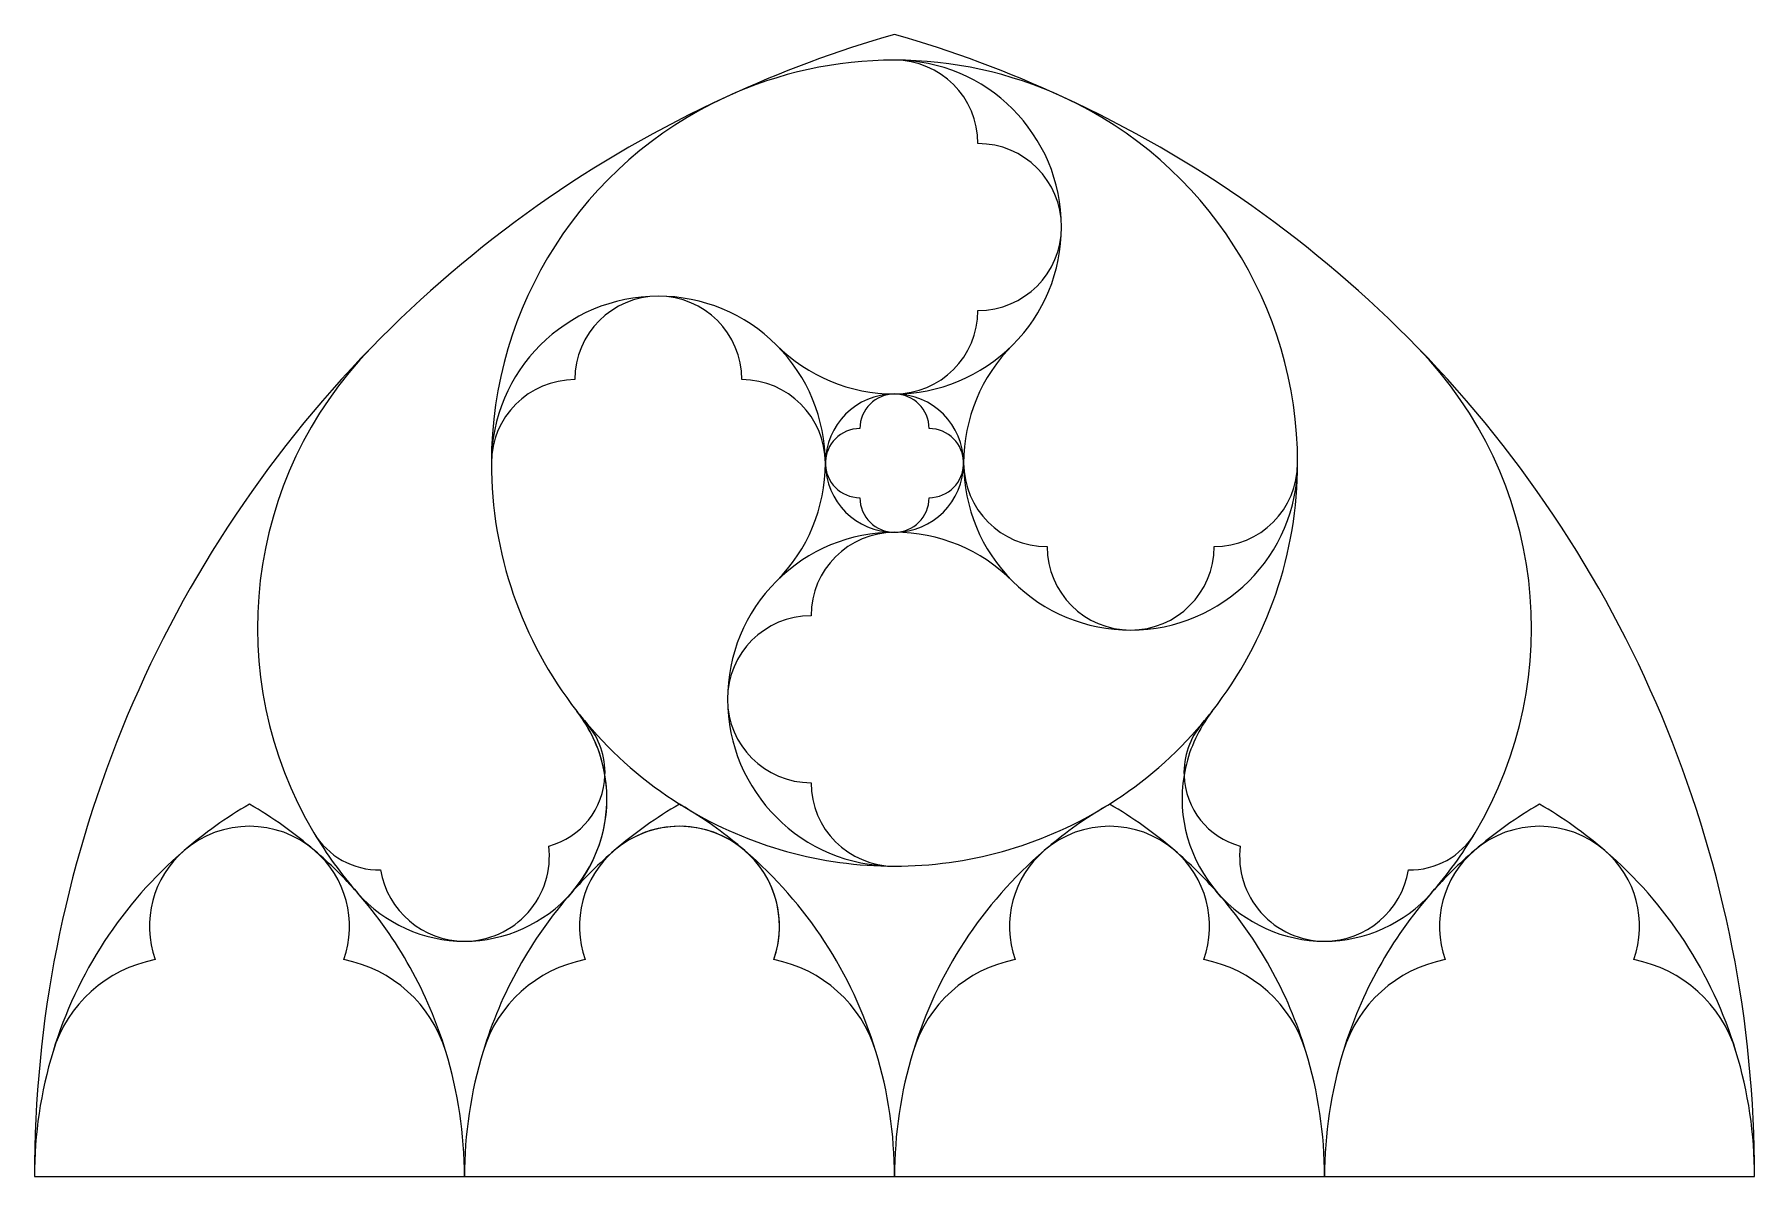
# Model space of a CAD drawing. Extents: x -31.2 to 31.3, y 0 to 41.5.
import ezdxf

# ---------------------------------------------------------------- set-up
doc = ezdxf.new("R2010")
doc.units = 0
doc.layers.add('MODELSKETCH_VISIBLE', color=7, linetype='CONTINUOUS')

msp = doc.modelspace()

# ---------------------------------------------------------------- linework, layer by layer
at = {"layer": 'MODELSKETCH_VISIBLE'}
for p, q in [((-15.625, 0), (0, 0)), ((-15.625, 0), (0, 0)), ((0, 0), (15.625, 0)), ((15.625, 0), (31.25, 0)), ((-31.25, 0), (-15.625, 0))]:
    msp.add_line(p, q, dxfattribs=at)
for centre, radius, start, end in [((11.94, 0), 43.19, 106.04831, 114.72696), ((-11.94, 0), 43.19, 65.27304, 73.95169), ((0, 25.927), 14.646, 90, 114.72696), ((0, 25.927), 14.646, 90, 114.72696), ((0, 37.539), 3.033, 0, 90), ((0, 34.506), 6.067, 0, 90), ((0, 25.927), 14.646, 65.27304, 90), ((0, 34.506), 6.067, 0, 90), ((0, 37.539), 3.033, 0, 90), ((0, 25.927), 14.646, 65.27304, 90), ((11.94, 0), 43.19, 114.72696, 135.76882), ((0, 25.927), 14.646, 114.72696, 180), ((0, 25.927), 14.646, 114.72696, 180), ((0, 25.927), 14.646, 0, 65.27304), ((-11.94, 0), 43.19, 44.23118, 65.27304), ((0, 25.927), 14.646, 0, 65.27304), ((3.033, 34.506), 3.033, 0, 90), ((3.033, 34.506), 3.033, 0, 90), ((3.033, 34.506), 3.033, 270, 0), ((3.033, 34.506), 3.033, 270, 0), ((0, 34.506), 6.067, 315, 0), ((0, 34.506), 6.067, 315, 0), ((-8.579, 25.927), 6.067, 90, 180), ((-8.579, 25.927), 6.067, 90, 180), ((-8.579, 28.96), 3.033, 90, 180), ((-8.579, 28.96), 3.033, 90, 180), ((-8.579, 25.927), 6.067, 45, 90), ((-8.579, 25.927), 6.067, 45, 90), ((-8.579, 28.96), 3.033, 0, 90), ((-8.579, 28.96), 3.033, 0, 90), ((0, 31.473), 3.033, 270, 0), ((0, 31.473), 3.033, 270, 0), ((11.94, 0), 43.19, 135.76882, 180), ((-8.55, 19.947), 14.594, 135.76882, 210.71524), ((-8.55, 19.947), 14.594, 135.76882, 210.71524), ((0, 34.506), 6.067, 225, 270), ((-8.579, 25.927), 6.067, 0, 45), ((0, 34.506), 6.067, 225, 270), ((-8.579, 25.927), 6.067, 0, 45), ((0, 34.506), 6.067, 270, 315), ((0, 34.506), 6.067, 270, 315), ((8.579, 25.927), 6.067, 135, 180), ((8.579, 25.927), 6.067, 135, 180), ((8.55, 19.947), 14.594, 329.28476, 44.23118), ((-11.94, 0), 43.19, 0, 44.23118), ((8.55, 19.947), 14.594, 329.28476, 44.23118), ((-11.613, 25.927), 3.033, 90, 180), ((-11.613, 25.927), 3.033, 90, 180), ((-5.546, 25.927), 3.033, 0, 90), ((-5.546, 25.927), 3.033, 0, 90), ((0, 25.927), 2.513, 90, 180), ((0, 25.927), 2.513, 90, 180), ((0, 27.183), 1.256, 90, 180), ((0, 27.183), 1.256, 90, 180), ((0, 27.183), 1.256, 0, 90), ((0, 25.927), 2.513, 0, 90), ((0, 27.183), 1.256, 0, 90), ((0, 25.927), 2.513, 0, 90), ((-1.256, 25.927), 1.256, 90, 180), ((-1.256, 25.927), 1.256, 90, 180), ((1.256, 25.927), 1.256, 0, 90), ((1.256, 25.927), 1.256, 0, 90), ((0, 25.927), 14.646, 180, 217.97431), ((0, 25.927), 14.646, 180, 217.97431), ((-8.579, 25.927), 6.067, 315, 0), ((-8.579, 25.927), 6.067, 315, 0), ((-1.256, 25.927), 1.256, 180, 270), ((0, 25.927), 2.513, 180, 270), ((-1.256, 25.927), 1.256, 180, 270), ((0, 25.927), 2.513, 180, 270), ((0, 25.927), 2.513, 270, 0), ((0, 25.927), 2.513, 270, 0), ((1.256, 25.927), 1.256, 270, 0), ((1.256, 25.927), 1.256, 270, 0), ((5.546, 25.927), 3.033, 180, 270), ((8.579, 25.927), 6.067, 180, 225), ((5.546, 25.927), 3.033, 180, 270), ((8.579, 25.927), 6.067, 180, 225), ((8.579, 25.927), 6.067, 270, 0), ((8.579, 25.927), 6.067, 270, 0), ((0, 25.927), 14.646, 322.02569, 0), ((0, 25.927), 14.646, 322.02569, 0), ((11.613, 25.927), 3.033, 270, 0), ((11.613, 25.927), 3.033, 270, 0), ((0, 24.67), 1.256, 180, 270), ((0, 24.67), 1.256, 180, 270), ((0, 24.67), 1.256, 270, 0), ((0, 24.67), 1.256, 270, 0), ((0, 17.347), 6.067, 90, 135), ((0, 17.347), 6.067, 90, 135), ((0, 20.38), 3.033, 90, 180), ((0, 20.38), 3.033, 90, 180), ((0, 17.347), 6.067, 45, 90), ((0, 17.347), 6.067, 45, 90), ((8.579, 22.893), 3.033, 180, 270), ((8.579, 22.893), 3.033, 180, 270), ((8.579, 22.893), 3.033, 270, 0), ((8.579, 22.893), 3.033, 270, 0), ((0, 17.347), 6.067, 135, 180), ((0, 17.347), 6.067, 135, 180), ((8.579, 25.927), 6.067, 225, 270), ((8.579, 25.927), 6.067, 225, 270), ((-3.033, 17.347), 3.033, 90, 180), ((-3.033, 17.347), 3.033, 90, 180), ((-15.625, 13.73), 5.176, 318.69295, 37.97431), ((0, 25.927), 14.646, 217.97431, 220.29053), ((-15.625, 13.73), 5.176, 34.28236, 37.97431), ((0, 17.347), 6.067, 180, 270), ((-3.033, 17.347), 3.033, 180, 270), ((-3.033, 17.347), 3.033, 180, 270), ((0, 17.347), 6.067, 180, 270), ((0, 25.927), 14.646, 319.70947, 322.02569), ((15.625, 13.73), 5.176, 142.02569, 145.71764), ((-15.625, 13.73), 5.176, 9.44548, 34.28236), ((0, 25.927), 14.646, 220.29053, 237.78866), ((-13.273, 14.674), 2.755, 358.03541, 40.29053), ((0, 25.927), 14.646, 220.29053, 237.78866), ((0, 25.927), 14.646, 302.21134, 319.70947), ((0, 25.927), 14.646, 302.21134, 319.70947), ((13.273, 14.674), 2.755, 139.70947, 181.96459), ((15.625, 13.73), 5.176, 145.71764, 170.55452), ((-13.273, 14.674), 2.755, 284.93288, 358.03541), ((-15.625, 13.73), 5.176, 318.69295, 9.44548), ((15.625, 13.73), 5.176, 170.55452, 221.30705), ((15.625, 13.73), 5.176, 170.55452, 221.30705), ((13.273, 14.674), 2.755, 181.96459, 255.06712), ((13.273, 14.674), 2.755, 181.96459, 255.06712), ((0, 14.314), 3.033, 180, 270), ((0, 14.314), 3.033, 180, 270), ((-15.625, 0), 15.625, 120, 130.66272), ((-15.625, 0), 15.625, 120, 130.66272), ((-31.25, 0), 15.625, 49.33728, 60), ((-31.25, 0), 15.625, 49.33728, 60), ((0, 0), 15.625, 120, 130.66272), ((0, 0), 15.625, 120, 130.66272), ((-15.625, 0), 15.625, 58.9242, 60), ((0, 25.927), 14.646, 237.78866, 238.9242), ((-15.625, 0), 15.625, 49.33728, 58.9242), ((0, 25.927), 14.646, 238.9242, 270), ((-15.625, 0), 15.625, 49.33728, 58.9242), ((0, 25.927), 14.646, 238.9242, 270), ((0, 25.927), 14.646, 238.9242, 270), ((-15.625, 0), 15.625, 49.33728, 58.9242), ((0, 25.927), 14.646, 270, 301.0758), ((0, 25.927), 14.646, 270, 301.0758), ((0, 25.927), 14.646, 270, 301.0758), ((15.625, 0), 15.625, 121.0758, 130.66272), ((15.625, 0), 15.625, 121.0758, 130.66272), ((0, 25.927), 14.646, 301.0758, 302.21134), ((0, 0), 15.625, 49.33728, 60), ((31.25, 0), 15.625, 120, 130.66272), ((31.25, 0), 15.625, 120, 130.66272), ((15.625, 0), 15.625, 49.33728, 60), ((15.625, 0), 15.625, 49.33728, 60), ((-23.437, 9.095), 3.635, 49.33728, 130.66272), ((-23.437, 9.095), 3.635, 49.33728, 130.66272), ((-7.813, 9.095), 3.635, 49.33728, 130.66272), ((-7.813, 9.095), 3.635, 49.33728, 130.66272), ((-7.813, 9.095), 3.635, 340.52708, 130.66272), ((-7.813, 9.095), 3.635, 49.33728, 130.66272), ((7.812, 9.095), 3.635, 49.33728, 130.66272), ((23.437, 9.095), 3.635, 49.33728, 130.66272), ((23.437, 9.095), 3.635, 49.33728, 130.66272), ((-18.728, 13.9), 2.755, 210.71524, 271.21381), ((-8.55, 19.947), 14.594, 210.71524, 221.30705), ((-8.55, 19.947), 14.594, 210.71524, 221.30705), ((-18.728, 13.9), 2.755, 210.71524, 271.21381), ((-15.625, 11.639), 3.085, 270, 6.94272), ((15.625, 11.639), 3.085, 173.05728, 270), ((15.625, 11.639), 3.085, 173.05728, 270), ((18.728, 13.9), 2.755, 268.78619, 329.28476), ((18.728, 13.9), 2.755, 268.78619, 329.28476), ((8.55, 19.947), 14.594, 318.69295, 329.28476), ((8.55, 19.947), 14.594, 318.69295, 329.28476), ((-15.625, 0), 15.625, 130.66272, 163.08673), ((-15.625, 0), 15.625, 130.66272, 163.08673), ((-23.437, 9.095), 3.635, 130.66272, 199.47292), ((-23.437, 9.095), 3.635, 130.66272, 199.47292), ((-31.25, 0), 15.625, 41.30705, 49.33728), ((-23.437, 9.095), 3.635, 340.52708, 49.33728), ((-31.25, 0), 15.625, 41.30705, 49.33728), ((-23.437, 9.095), 3.635, 340.52708, 49.33728), ((0, 0), 15.625, 130.66272, 138.69295), ((0, 0), 15.625, 130.66272, 138.69295), ((-7.813, 9.095), 3.635, 130.66272, 199.47292), ((-7.813, 9.095), 3.635, 130.66272, 199.47292), ((-7.813, 9.095), 3.635, 130.66272, 199.47292), ((-15.625, 0), 15.625, 16.91327, 49.33728), ((-15.625, 0), 15.625, 16.91327, 49.33728), ((-7.813, 9.095), 3.635, 340.52708, 49.33728), ((-7.813, 9.095), 3.635, 340.52708, 49.33728), ((-15.625, 0), 15.625, 16.91327, 49.33728), ((-7.813, 9.095), 3.635, 340.52708, 49.33728), ((15.625, 0), 15.625, 130.66272, 163.08673), ((15.625, 0), 15.625, 130.66272, 163.08673), ((15.625, 0), 15.625, 130.66272, 163.08673), ((7.812, 9.095), 3.635, 130.66272, 199.47292), ((7.812, 9.095), 3.635, 130.66272, 199.47292), ((7.812, 9.095), 3.635, 340.52708, 49.33728), ((0, 0), 15.625, 41.30705, 49.33728), ((7.812, 9.095), 3.635, 340.52708, 49.33728), ((0, 0), 15.625, 41.30705, 49.33728), ((31.25, 0), 15.625, 130.66272, 138.69295), ((31.25, 0), 15.625, 130.66272, 138.69295), ((23.437, 9.095), 3.635, 130.66272, 199.47292), ((23.437, 9.095), 3.635, 130.66272, 199.47292), ((23.437, 9.095), 3.635, 340.52708, 49.33728), ((15.625, 0), 15.625, 16.91327, 49.33728), ((23.437, 9.095), 3.635, 340.52708, 49.33728), ((15.625, 0), 15.625, 16.91327, 49.33728), ((-15.625, 11.639), 3.085, 189.20398, 270), ((-15.625, 11.639), 3.085, 189.20398, 270), ((15.625, 11.639), 3.085, 270, 350.79602), ((15.625, 11.639), 3.085, 270, 350.79602), ((-31.25, 0), 15.625, 16.91327, 41.30705), ((-15.625, 13.73), 5.176, 221.30705, 270), ((-15.625, 13.73), 5.176, 221.30705, 270), ((-31.25, 0), 15.625, 16.91327, 41.30705), ((-15.625, 13.73), 5.176, 270, 318.69295), ((0, 0), 15.625, 138.69295, 163.08673), ((0, 0), 15.625, 138.69295, 163.08673), ((0, 0), 15.625, 16.91327, 41.30705), ((15.625, 13.73), 5.176, 221.30705, 270), ((15.625, 13.73), 5.176, 221.30705, 270), ((0, 0), 15.625, 16.91327, 41.30705), ((15.625, 13.73), 5.176, 270, 318.69295), ((15.625, 13.73), 5.176, 270, 318.69295), ((31.25, 0), 15.625, 138.69295, 163.08673), ((31.25, 0), 15.625, 138.69295, 163.08673), ((-25.954, 3.141), 4.829, 100.8697, 163.08673), ((-25.954, 3.141), 4.829, 100.8697, 163.08673), ((-20.921, 3.141), 4.829, 16.91327, 79.1303), ((-20.921, 3.141), 4.829, 16.91327, 79.1303), ((-10.329, 3.141), 4.829, 100.8697, 163.08673), ((-10.329, 3.141), 4.829, 100.8697, 163.08673), ((-10.329, 3.141), 4.829, 100.8697, 163.08673), ((-5.296, 3.141), 4.829, 16.91327, 79.1303), ((-5.296, 3.141), 4.829, 16.91327, 79.1303), ((-5.296, 3.141), 4.829, 16.91327, 79.1303), ((5.296, 3.141), 4.829, 100.8697, 163.08673), ((5.296, 3.141), 4.829, 100.8697, 163.08673), ((10.329, 3.141), 4.829, 16.91327, 79.1303), ((10.329, 3.141), 4.829, 16.91327, 79.1303), ((20.921, 3.141), 4.829, 100.8697, 163.08673), ((20.921, 3.141), 4.829, 100.8697, 163.08673), ((25.954, 3.141), 4.829, 16.91327, 79.1303), ((25.954, 3.141), 4.829, 16.91327, 79.1303), ((-15.625, 0), 15.625, 163.08673, 180), ((-15.625, 0), 15.625, 163.08673, 180), ((-31.25, 0), 15.625, 0, 16.91327), ((-31.25, 0), 15.625, 0, 16.91327), ((0, 0), 15.625, 163.08673, 180), ((0, 0), 15.625, 163.08673, 180), ((0, 0), 15.625, 163.08673, 180), ((-15.625, 0), 15.625, 0, 16.91327), ((-15.625, 0), 15.625, 0, 16.91327), ((-15.625, 0), 15.625, 0, 16.91327), ((-15.625, 0), 15.625, 0, 16.91327), ((15.625, 0), 15.625, 163.08673, 180), ((15.625, 0), 15.625, 163.08673, 180), ((15.625, 0), 15.625, 163.08673, 180), ((0, 0), 15.625, 0, 16.91327), ((0, 0), 15.625, 0, 16.91327), ((31.25, 0), 15.625, 163.08673, 180), ((31.25, 0), 15.625, 163.08673, 180), ((15.625, 0), 15.625, 0, 16.91327), ((15.625, 0), 15.625, 0, 16.91327)]:
    msp.add_arc(centre, radius, start, end, dxfattribs=at)

doc.saveas('drawing.dxf')
